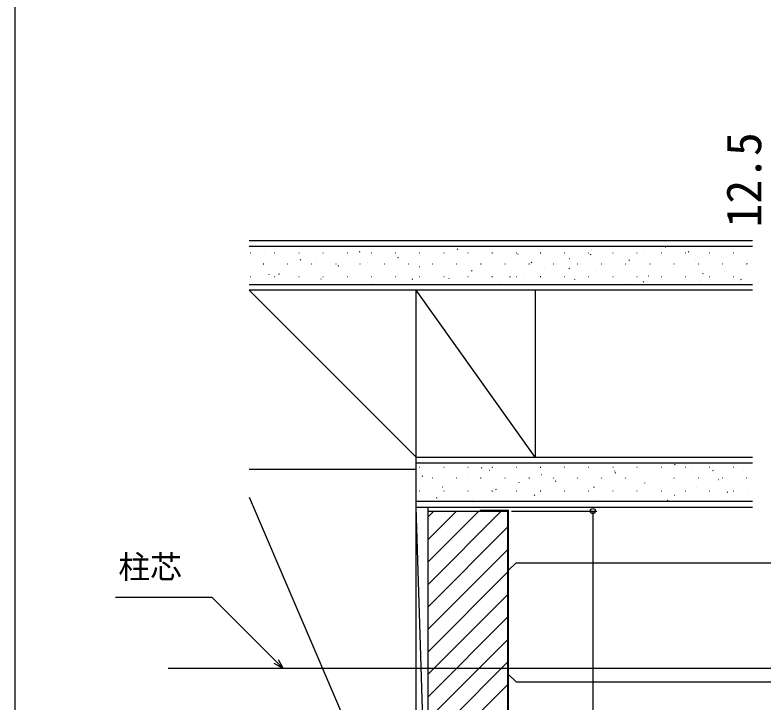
# Model space of a CAD drawing. Units: millimetres, scale not verified. Extents: x -525 to 525, y -783 to 779.
# Drawn here: x -525 to -336.7, y -137.6 to 35.2 of the extents above; entities that cross this region are included whole.
import ezdxf
from ezdxf.enums import TextEntityAlignment as Align

# ---------------------------------------------------------------- set-up
doc = ezdxf.new("R2010")
doc.units = ezdxf.units.MM
doc.header["$LTSCALE"] = 4
for name, color, linetype in [('0-4_YKK_12', 2, 'Continuous'), ('0-7_YKK_D', 6, 'Continuous'), ('0-8_YKK_ZWAK', 7, 'Continuous'), ('0-9_YSS_K', 3, 'Continuous'), ('0-A_YSS_KE', 3, 'Continuous')]:
    doc.layers.add(name, color=color, linetype=linetype)
doc.styles.add('ＭＳ ゴシック', font='')
doc.styles.get('ＭＳ ゴシック').set_extended_font_data('MS Gothic')

msp = doc.modelspace()

# ---------------------------------------------------------------- linework, layer by layer
at = {"layer": '0-4_YKK_12'}
for p, q in [((-400.81, -104.587), (-398.81, -102.587)), ((-398.81, -102.587), (-252.81, -102.587)), ((-400.81, -104.587), (-400.81, -130.587)), ((-486.458, -129.087), (216.637, -129.087)), ((-398.81, -132.587), (-400.81, -130.587)), ((-398.81, -132.587), (-252.81, -132.587))]:
    msp.add_line(p, q, dxfattribs=at)
at = {"layer": '0-7_YKK_D'}
for p, q in [((-400.008, -89.587), (-378.503, -89.587)), ((-379.503, -89.587), (-379.503, -232.087))]:
    msp.add_line(p, q, dxfattribs=at)
for points in [[(-457.45, -129.233), (-459.253, -127.43), (-475.32, -111.364), (-499.712, -111.364)], [(-458.77, -126.947), (-457.45, -129.233), (-459.737, -127.913)]]:
    msp.add_lwpolyline(points, dxfattribs=at)
msp.add_circle((-379.503, -89.587), 0.637, dxfattribs=at)
at = {"layer": '0-8_YKK_ZWAK'}
msp.add_line((-525, 746.6), (-525, -783.4), dxfattribs=at)
at = {"layer": '0-9_YSS_K'}
for p, q in [((-466.008, -21.587), (-339.373, -21.587)), ((-339.373, -23.087), (-466.008, -23.087)), ((-443.681, -24.025), (-443.662, -24.018)), ((-438.248, -24.393), (-438.081, -24.282)), ((-413.659, -23.789), (-413.492, -23.678)), ((-411.404, -23.959), (-411.385, -23.952)), ((-379.786, -24.126), (-379.768, -24.119)), ((-361.282, -23.255), (-361.263, -23.248)), ((-355.492, -24.467), (-355.325, -24.357)), ((-348.263, -24.327), (-348.244, -24.32)), ((-465.721, -24.666), (-465.621, -24.666)), ((-462.186, -24.896), (-462.167, -24.889)), ((-459.641, -24.666), (-459.541, -24.666)), ((-453.561, -24.666), (-453.461, -24.666)), ((-449.167, -25.968), (-449.148, -25.961)), ((-447.481, -24.666), (-447.381, -24.666)), ((-441.401, -24.666), (-441.301, -24.666)), ((-435.321, -24.666), (-435.221, -24.666)), ((-430.663, -25.097), (-430.644, -25.09)), ((-429.241, -24.666), (-429.141, -24.666)), ((-428.643, -25.871), (-428.476, -25.76)), ((-423.161, -24.666), (-423.061, -24.666)), ((-417.644, -26.168), (-417.625, -26.162)), ((-417.081, -24.666), (-416.981, -24.666)), ((-411.001, -24.666), (-410.901, -24.666)), ((-404.921, -24.666), (-404.821, -24.666)), ((-398.841, -24.666), (-398.741, -24.666)), ((-398.385, -25.03), (-398.366, -25.024)), ((-392.761, -24.666), (-392.661, -24.666)), ((-386.681, -24.666), (-386.581, -24.666)), ((-385.367, -26.102), (-385.348, -26.096)), ((-380.601, -24.666), (-380.501, -24.666)), ((-380.081, -25.071), (-379.915, -24.961)), ((-374.521, -24.666), (-374.421, -24.666)), ((-368.441, -24.666), (-368.341, -24.666)), ((-366.768, -25.198), (-366.749, -25.191)), ((-362.361, -24.666), (-362.261, -24.666)), ((-356.281, -24.666), (-356.181, -24.666)), ((-353.749, -26.27), (-353.731, -26.263)), ((-350.201, -24.666), (-350.101, -24.666)), ((-344.121, -24.666), (-344.021, -24.666)), ((-462.491, -27.416), (-462.391, -27.416)), ((-456.411, -27.416), (-456.311, -27.416)), ((-454.748, -27.944), (-454.729, -27.937)), ((-453.232, -26.475), (-453.065, -26.364)), ((-450.331, -27.416), (-450.231, -27.416)), ((-444.251, -27.416), (-444.151, -27.416)), ((-443.627, -27.953), (-443.46, -27.842)), ((-438.171, -27.416), (-438.071, -27.416)), ((-436.149, -27.039), (-436.13, -27.033)), ((-432.091, -27.416), (-431.991, -27.416)), ((-426.011, -27.416), (-425.911, -27.416)), ((-423.13, -28.111), (-423.111, -28.104)), ((-419.931, -27.416), (-419.831, -27.416)), ((-413.851, -27.416), (-413.751, -27.416)), ((-407.771, -27.416), (-407.671, -27.416)), ((-404.626, -27.24), (-404.607, -27.234)), ((-401.691, -27.416), (-401.591, -27.416)), ((-395.611, -27.416), (-395.511, -27.416)), ((-395.065, -27.153), (-394.899, -27.043)), ((-389.531, -27.416), (-389.431, -27.416)), ((-383.451, -27.416), (-383.351, -27.416)), ((-377.371, -27.416), (-377.271, -27.416)), ((-372.348, -27.174), (-372.329, -27.167)), ((-371.291, -27.416), (-371.191, -27.416)), ((-370.476, -26.549), (-370.309, -26.439)), ((-365.211, -27.416), (-365.111, -27.416)), ((-359.33, -28.246), (-359.311, -28.239)), ((-359.131, -27.416), (-359.031, -27.416)), ((-353.051, -27.416), (-352.951, -27.416)), ((-346.971, -27.416), (-346.871, -27.416)), ((-340.891, -27.416), (-340.791, -27.416)), ((-340.731, -27.342), (-340.712, -27.335)), ((-458.611, -30.035), (-458.444, -29.924)), ((-441.729, -29.015), (-441.71, -29.009)), ((-428.711, -30.087), (-428.692, -30.081)), ((-410.112, -29.183), (-410.093, -29.176)), ((-410.049, -29.235), (-409.882, -29.125)), ((-391.607, -28.312), (-391.588, -28.305)), ((-385.46, -28.631), (-385.293, -28.521)), ((-378.589, -29.384), (-378.57, -29.377)), ((-351.882, -29.913), (-351.716, -29.803)), ((-346.311, -29.318), (-346.292, -29.311)), ((-465.721, -30.646), (-465.621, -30.646)), ((-460.988, -30.153), (-460.969, -30.147)), ((-459.641, -30.646), (-459.541, -30.646)), ((-453.561, -30.646), (-453.461, -30.646)), ((-447.97, -31.225), (-447.951, -31.219)), ((-447.481, -30.646), (-447.381, -30.646)), ((-441.401, -30.646), (-441.301, -30.646)), ((-435.321, -30.646), (-435.221, -30.646)), ((-429.241, -30.646), (-429.141, -30.646)), ((-425.033, -31.317), (-424.866, -31.207)), ((-423.161, -30.646), (-423.061, -30.646)), ((-417.081, -30.646), (-416.981, -30.646)), ((-415.692, -31.159), (-415.673, -31.152)), ((-411.001, -30.646), (-410.901, -30.646)), ((-404.921, -30.646), (-404.821, -30.646)), ((-400.444, -30.713), (-400.277, -30.603)), ((-398.841, -30.646), (-398.741, -30.646)), ((-397.093, -30.255), (-397.074, -30.248)), ((-392.761, -30.646), (-392.661, -30.646)), ((-386.681, -30.646), (-386.581, -30.646)), ((-384.075, -31.327), (-384.056, -31.32)), ((-380.601, -30.646), (-380.501, -30.646)), ((-374.521, -30.646), (-374.421, -30.646)), ((-368.441, -30.646), (-368.341, -30.646)), ((-366.866, -31.995), (-366.7, -31.885)), ((-365.57, -30.456), (-365.551, -30.449)), ((-362.361, -30.646), (-362.261, -30.646)), ((-356.281, -30.646), (-356.181, -30.646)), ((-352.552, -31.527), (-352.533, -31.521)), ((-350.201, -30.646), (-350.101, -30.646)), ((-344.121, -30.646), (-344.021, -30.646)), ((-342.277, -31.391), (-342.11, -31.281)), ((-466.008, -32.587), (-339.373, -32.587)), ((-434.951, -32.297), (-434.932, -32.29)), ((-402.674, -32.231), (-402.655, -32.224)), ((-371.056, -32.398), (-371.037, -32.392)), ((-339.373, -34.087), (-466.008, -34.087)), ((-424.008, -76.087), (-466.008, -34.087)), ((-424.008, -79.087), (-424.008, -34.087)), ((-424.008, -76.087), (-339.373, -76.087)), ((-466.008, -79.087), (-424.008, -79.087)), ((-339.373, -77.587), (-424.008, -77.587)), ((-424.008, -184.087), (-424.008, -79.087)), ((-423.161, -78.526), (-423.061, -78.526)), ((-418.535, -78.257), (-418.516, -78.251)), ((-417.081, -78.526), (-416.981, -78.526)), ((-411.001, -78.526), (-410.901, -78.526)), ((-407.519, -78.739), (-407.353, -78.628)), ((-404.921, -78.526), (-404.821, -78.526)), ((-398.841, -78.526), (-398.741, -78.526)), ((-392.761, -78.526), (-392.661, -78.526)), ((-387.012, -78.458), (-386.993, -78.451)), ((-386.681, -78.526), (-386.581, -78.526)), ((-380.601, -78.526), (-380.501, -78.526)), ((-374.521, -78.526), (-374.421, -78.526)), ((-368.441, -78.526), (-368.341, -78.526)), ((-362.361, -78.526), (-362.261, -78.526)), ((-358.958, -77.939), (-358.791, -77.829)), ((-356.281, -78.526), (-356.181, -78.526)), ((-354.735, -78.392), (-354.716, -78.385)), ((-350.201, -78.526), (-350.101, -78.526)), ((-344.121, -78.526), (-344.021, -78.526)), ((-422.503, -80.821), (-422.336, -80.71)), ((-405.517, -79.329), (-405.498, -79.322)), ((-392.498, -80.401), (-392.479, -80.394)), ((-373.994, -79.53), (-373.975, -79.523)), ((-373.942, -80.021), (-373.775, -79.911)), ((-360.975, -80.602), (-360.956, -80.595)), ((-349.353, -79.417), (-349.186, -79.307)), ((-341.716, -79.464), (-341.697, -79.457)), ((-419.931, -81.276), (-419.831, -81.276)), ((-413.851, -81.276), (-413.751, -81.276)), ((-411.097, -81.305), (-411.078, -81.299)), ((-407.771, -81.276), (-407.671, -81.276)), ((-401.691, -81.276), (-401.591, -81.276)), ((-398.079, -82.377), (-398.06, -82.37)), ((-395.611, -81.276), (-395.511, -81.276)), ((-389.531, -81.276), (-389.431, -81.276)), ((-388.926, -82.103), (-388.759, -81.993)), ((-383.451, -81.276), (-383.351, -81.276)), ((-379.48, -81.473), (-379.461, -81.466)), ((-377.371, -81.276), (-377.271, -81.276)), ((-371.291, -81.276), (-371.191, -81.276)), ((-366.461, -82.545), (-366.442, -82.538)), ((-359.131, -81.276), (-359.031, -81.276)), ((-353.051, -81.276), (-352.951, -81.276)), ((-347.957, -81.674), (-347.938, -81.667)), ((-346.971, -81.276), (-346.871, -81.276)), ((-340.891, -81.276), (-340.791, -81.276)), ((-423.161, -84.506), (-423.061, -84.506)), ((-417.338, -83.515), (-417.319, -83.508)), ((-417.081, -84.506), (-416.981, -84.506)), ((-411.001, -84.506), (-410.901, -84.506)), ((-404.921, -84.506), (-404.821, -84.506)), ((-404.319, -84.587), (-404.3, -84.58)), ((-403.91, -84.185), (-403.743, -84.075)), ((-398.841, -84.506), (-398.741, -84.506)), ((-392.761, -84.506), (-392.661, -84.506)), ((-386.681, -84.506), (-386.581, -84.506)), ((-385.06, -83.449), (-385.041, -83.442)), ((-380.601, -84.506), (-380.501, -84.506)), ((-379.32, -83.581), (-379.154, -83.471)), ((-374.521, -84.506), (-374.421, -84.506)), ((-372.042, -84.521), (-372.023, -84.514)), ((-368.441, -84.506), (-368.341, -84.506)), ((-362.361, -84.506), (-362.261, -84.506)), ((-356.281, -84.506), (-356.181, -84.506)), ((-353.443, -83.616), (-353.424, -83.61)), ((-350.201, -84.506), (-350.101, -84.506)), ((-344.121, -84.506), (-344.021, -84.506)), ((-340.424, -84.688), (-340.405, -84.682)), ((-466.008, -86.087), (-424.008, -184.087)), ((-422.824, -85.458), (-422.805, -85.451)), ((-418.894, -86.267), (-418.727, -86.157)), ((-409.805, -86.53), (-409.786, -86.523)), ((-394.304, -85.663), (-394.138, -85.553)), ((-391.301, -85.659), (-391.282, -85.652)), ((-359.023, -85.593), (-359.004, -85.586)), ((-345.743, -84.863), (-345.576, -84.753)), ((-424.008, -87.087), (-339.373, -87.087)), ((-378.282, -86.73), (-378.263, -86.724)), ((-360.727, -86.945), (-360.56, -86.835)), ((-346.005, -86.664), (-345.986, -86.658)), ((-421.008, -184.087), (-424.008, -88.587)), ((-424.008, -88.587), (-339.373, -88.587)), ((-421.008, -241.587), (-421.008, -88.587)), ((-421.008, -91.057), (-419.538, -89.587)), ((-421.008, -96.714), (-413.881, -89.587)), ((-421.008, -102.371), (-408.224, -89.587)), ((-421.008, -108.028), (-402.567, -89.587)), ((-421.008, -113.684), (-401.008, -93.684)), ((-421.008, -119.341), (-401.008, -99.341)), ((-421.008, -124.998), (-401.008, -104.998)), ((-421.008, -130.655), (-401.008, -110.655)), ((-421.008, -136.312), (-401.008, -116.312)), ((-421.008, -141.969), (-401.008, -121.969)), ((-421.008, -147.626), (-401.008, -127.626)), ((-421.008, -153.282), (-401.008, -133.282))]:
    msp.add_line(p, q, dxfattribs=at)
msp.add_lwpolyline([(-394.008, -34.087), (-394.008, -76.087), (-424.008, -34.087)], dxfattribs=at)
at = {"layer": '0-A_YSS_KE'}
msp.add_line((-401.008, -89.587), (-401.008, -230.087), dxfattribs=at)
for points in [[(-403.008, -232.087), (-408.008, -232.087), (-408.008, -225.087), (-408.008, -220.087), (-415.708, -220.087), (-415.708, -228.587), (-416.708, -229.587), (-421.008, -229.587), (-421.008, -89.587), (-408.008, -89.587), (-401.008, -89.587)], [(-407.808, -89.587), (-407.808, -89.387), (-400.808, -89.387), (-400.808, -230.087)]]:
    msp.add_lwpolyline(points, dxfattribs=at)

# ---------------------------------------------------------------- texts
at = {"layer": '0-7_YKK_D', "style": 'ＭＳ ゴシック'}
msp.add_text('12.5', height=8.798, rotation=90, dxfattribs=at).set_placement((-334.503, -18.271), align=Align.BOTTOM_LEFT)
msp.add_text('柱芯', height=5.865, dxfattribs=at).set_placement((-498.977, -108.346), align=Align.BOTTOM_LEFT)

doc.saveas('drawing.dxf')
